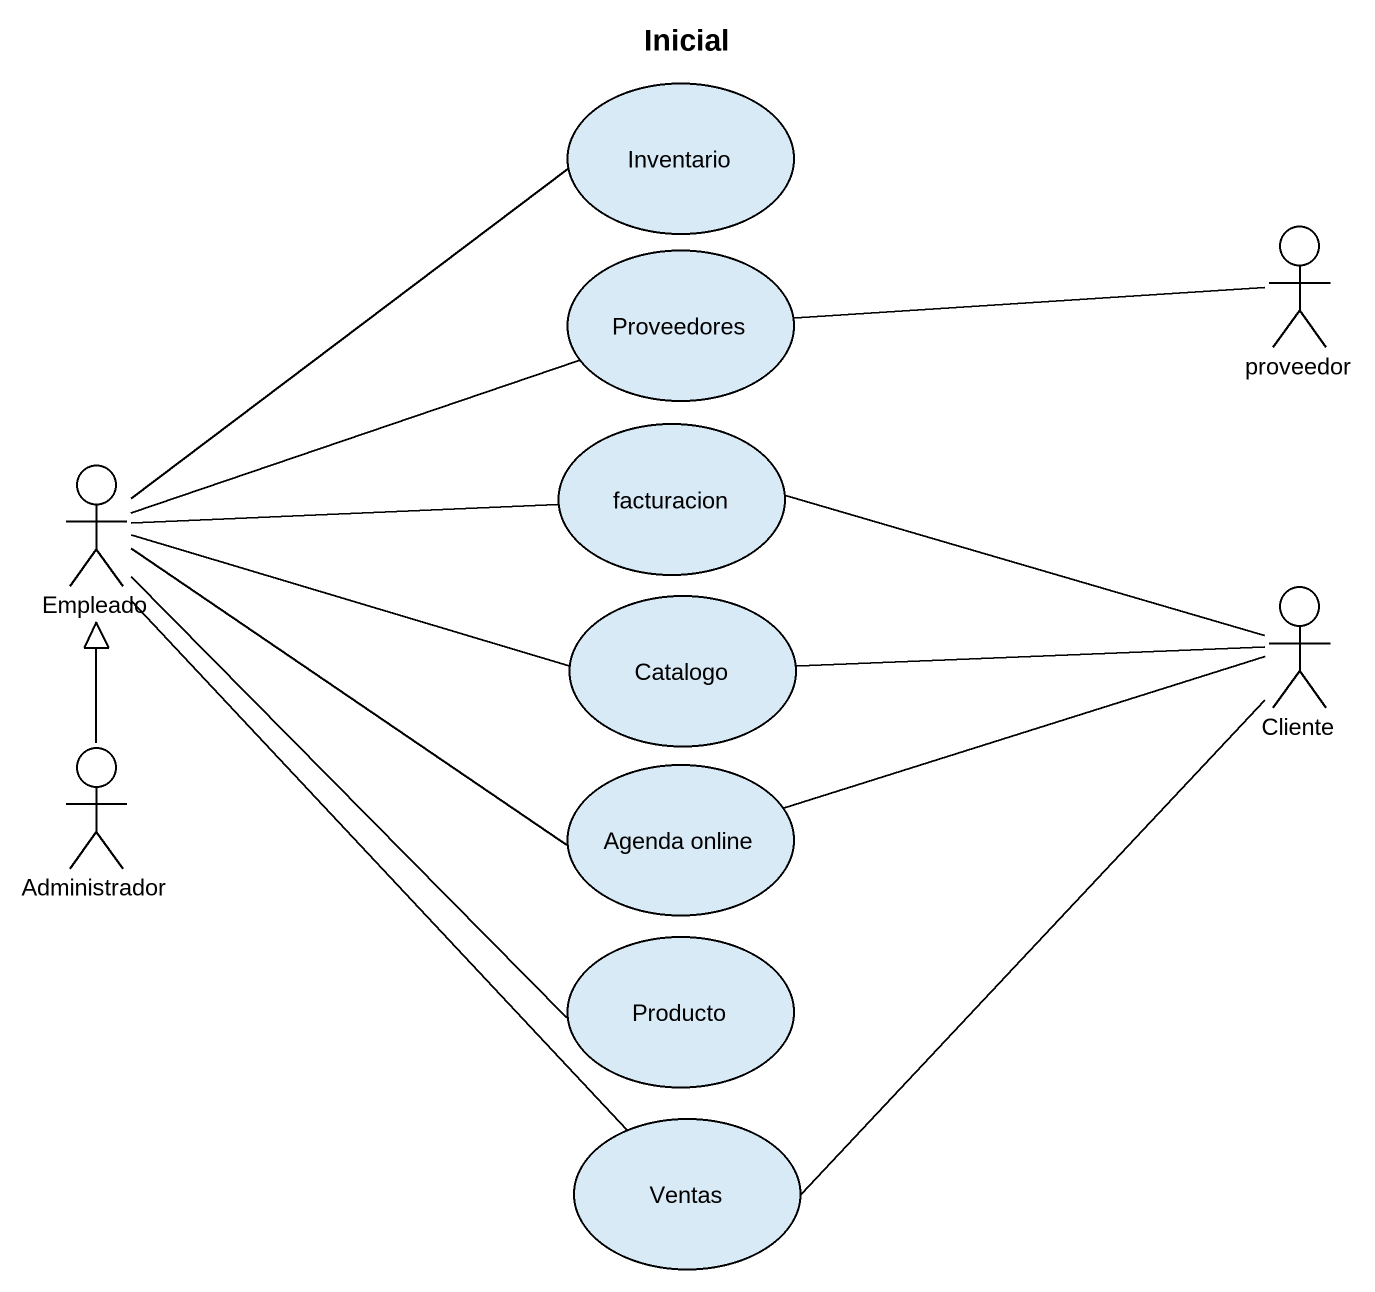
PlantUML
@startuml
title Inicial
usecase Inventario
usecase Proveedores
actor proveedor
actor Empleado
usecase facturacion
usecase Catalogo
actor Cliente
actor Administrador
usecase "Agenda online" as Agenda_online
usecase Producto
usecase Ventas
proveedor -left- Proveedores
Empleado -up- Inventario
Empleado -right- Proveedores
Empleado -right- facturacion
Empleado -right- Catalogo
Empleado -right- Agenda_online
Empleado -- Producto
Empleado -- Ventas
Cliente -left- facturacion
Cliente -left- Catalogo
Cliente -left- Agenda_online
Cliente -- Ventas
Administrador -up-|> Empleado
@enduml
